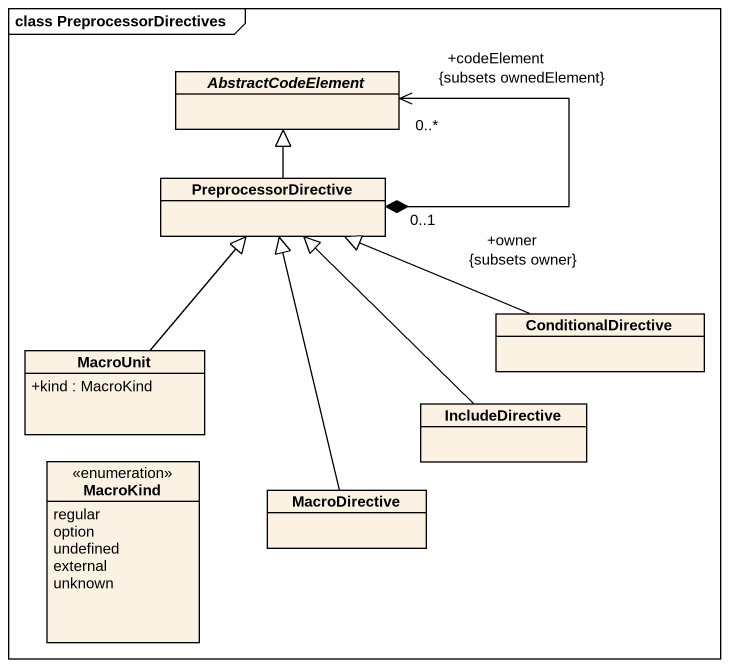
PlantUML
@startuml
mainframe class PreprocessorDirectives
hide circle
hide empty members
skinparam classAttributeIconSize 0
abstract class AbstractCodeElement
class PreprocessorDirective
class ConditionalDirective
class MacroUnit {
  +kind : MacroKind
}
class IncludeDirective
enum MacroKind {
  regular
  option
  undefined
  external
  unknown
}
class MacroDirective
PreprocessorDirective "+owner\n0..1\n{subsets owner}" *-up-> "+codeElement\n0..*\n{subsets ownedElement}" AbstractCodeElement
PreprocessorDirective -up-|> AbstractCodeElement
ConditionalDirective -left-|> PreprocessorDirective
MacroUnit -up-|> PreprocessorDirective
IncludeDirective -up-|> PreprocessorDirective
MacroDirective -up-|> PreprocessorDirective
@enduml
